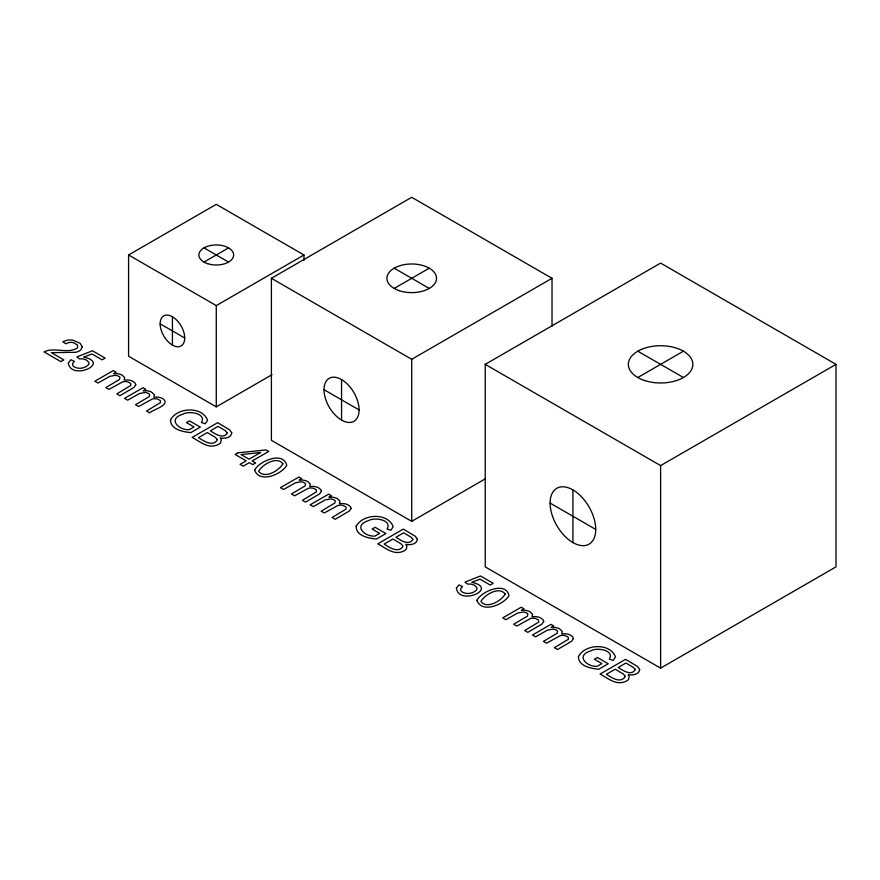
<?xml version="1.0" encoding="UTF-8"?>
<svg xmlns="http://www.w3.org/2000/svg" width="880" height="880" viewBox="0 0 880 880"><rect width="100%" height="100%" fill="white"/><g stroke="black" fill="none" stroke-linecap="round" stroke-linejoin="round"><path stroke-width="1.32" d="M271.975 374.704L216.271 406.868L128.579 356.235L128.579 254.969L216.271 204.347L303.974 254.969L303.974 260.447M203.995 262.064L228.558 247.885M128.579 254.969L216.271 305.602L303.974 254.969M485.43 478.764L411.708 521.334L271.403 440.319L271.403 278.3L411.708 197.296L552.024 278.3L552.024 326.359M394.174 288.431L429.253 268.18M271.403 278.3L411.708 359.304L552.024 278.3M485.221 364.353L660.605 263.087L836 364.353L836 566.874L660.605 668.14L485.221 566.874L485.221 364.353L660.605 465.608L836 364.353M637.813 377.52L683.408 351.186M145.475 390.709L143.231 390.83L145.827 389.334L143.022 387.717L124.542 398.387L127.666 400.191L139.623 393.448L145.299 392.48A6.446 3.718 0 0 1 149.677 394.504L149.171 396.627L135.52 404.734L138.655 406.538L152.185 399.102A5.72 3.3 0 0 1 157.267 398.959L160.259 400.455L160.523 402.589L146.476 411.048L149.589 412.852C152.075 409.86 171.732 405.042 162.789 398.64A8.954 5.17 0 0 0 156.431 397.078L153.835 397.21L154.374 394.768L151.855 392.326A9.185 5.302 0 0 0 145.475 390.709M637.813 351.186L683.408 377.52M394.174 268.18L429.253 288.431M203.995 247.885L228.558 262.064M550.11 503.085A32.241 18.612 60 0 0 584.32 545.622A32.241 18.612 60 0 0 584.32 500.027A32.241 18.612 60 0 0 550.11 503.085L595.716 529.408M324.016 389.686A24.805 14.322 60 0 0 350.328 422.422A24.805 14.322 60 0 0 350.328 387.343A24.805 14.322 60 0 0 324.016 389.686L359.095 409.937M160.149 323.829A17.358 10.021 60 0 0 178.563 346.742A17.358 10.021 60 0 0 178.563 322.19A17.358 10.021 60 0 0 160.149 323.829L184.701 338.008M660.605 465.608L660.605 668.14M572.913 489.918L572.913 542.575M411.708 359.304L411.708 521.334M341.55 379.566L341.55 420.068M216.271 305.602L216.271 406.868M172.425 316.745L172.425 345.092M254.595 470.184C259.677 483.439 281.05 474.716 286.759 465.432C283.591 450.813 259.204 460.955 254.595 470.184M476.872 600.402C481.954 613.657 503.338 604.923 509.036 595.639C505.879 581.031 481.492 591.162 476.872 600.402M217.085 439.373L217.063 440.396C212.267 446.974 203.313 440.781 198.528 437.624L207.306 432.564L215.248 437.272L217.085 439.373M402.71 545.809L402.688 546.832C397.892 553.41 388.938 547.217 384.153 544.06L392.931 539L400.873 543.708L402.71 545.809M624.998 676.027L624.976 677.05C620.18 683.617 611.226 677.435 606.441 674.278L615.208 669.207L623.161 673.926L624.998 676.027M68.332 362.967C70.873 381.161 111.331 363.154 83.71 357.126L91.949 353.958L102.135 359.843L105.127 358.116L92.433 350.779L76.857 356.928L79.409 358.842L83.116 358.919L86.537 360.096L88.792 362.417A7.084 4.092 0 0 1 88.22 364.98C84.744 368.423 78.914 369.314 74.569 367.07A6.523 3.762 0 0 1 72.985 363.011L74.481 361.449L70.917 359.711L68.332 362.967M456.412 588.17C458.964 606.364 499.411 588.346 471.79 582.329L480.029 579.161L490.215 585.046L493.207 583.308L480.513 575.982L464.937 582.131L467.489 584.045L471.196 584.122L474.617 585.299L476.872 587.609A7.084 4.092 0 0 1 476.3 590.183C472.824 593.626 466.994 594.517 462.649 592.273A6.523 3.762 0 0 1 461.065 588.214L462.561 586.652L458.997 584.914L456.412 588.17M227.15 432.63L227.073 433.532C222.607 439.428 214.764 433.499 210.32 430.826L218.031 426.371L225.39 430.716L227.15 432.63M412.775 539.066L412.698 539.968C408.232 545.864 400.389 539.935 395.934 537.262L403.656 532.807L411.015 537.163L412.775 539.066M635.052 669.284L634.986 670.186C630.509 676.071 622.677 670.153 618.222 667.469L625.933 663.025L633.292 667.37L635.052 669.284M82.28 346.753L80.685 349.998A10.824 6.248 0 0 1 75.735 352.286L51.359 352.66L63.877 359.887L60.874 361.625L44 351.89C54.505 346.72 67.749 354.343 77.605 347.82L77.462 344.982L73.469 342.694A6.215 3.586 0 0 0 68.222 342.716L65.725 343.75L62.832 341.693L66.803 340.318A9.493 5.478 0 0 1 72.82 340.164L80.124 343.299L82.28 346.753M282.898 463.826C279.213 470.536 264.561 479.347 258.632 471.251C262.339 464.585 276.98 455.664 282.898 463.826M505.175 594.044C501.49 600.754 486.849 609.565 480.92 601.469C484.627 594.792 499.268 585.871 505.175 594.044M170.533 419.859C170.258 429.561 183.392 431.948 190.85 432.575L200.321 427.108L189.497 420.871L186.494 422.598L194.007 426.932L189.244 429.682C178.728 430.408 167.156 418.825 182.93 414.183C188.837 410.465 206.943 413.457 201.421 422.51L205.304 423.786L207.548 420.255C202.433 406.087 177.342 407.11 170.533 419.859M231.748 432.839C231.231 438.086 224.312 438.757 220.187 437.932L221.32 439.637L220.583 442.893A10.56 6.105 0 0 1 214.72 445.764C206.239 447.612 199.1 440.924 192.137 437.415L217.657 422.686L229.68 429.847L231.748 432.839M356.158 526.306C355.883 535.997 369.006 538.384 376.475 539.011L385.946 533.544L375.122 527.307L372.119 529.034L379.621 533.368L374.869 536.118C364.353 536.844 352.781 525.261 368.555 520.619C374.462 516.901 392.568 519.893 387.046 528.946L390.929 530.222L393.173 526.691C388.058 512.523 362.967 513.546 356.158 526.306M417.373 539.275C416.856 544.522 409.937 545.193 405.812 544.368L406.945 546.073L406.208 549.329A10.56 6.105 0 0 1 400.345 552.2C391.864 554.048 384.725 547.36 377.762 543.851L403.282 529.122L415.305 536.283L417.373 539.275M578.446 656.513C578.16 666.204 591.294 668.591 598.763 669.218L608.234 663.751L597.399 657.525L594.407 659.252L601.909 663.586L597.157 666.325C586.63 667.051 575.069 655.479 590.843 650.837C596.75 647.108 614.856 650.111 609.323 659.164L613.206 660.44L615.461 656.909C610.335 642.741 585.255 643.753 578.446 656.513M639.661 669.493C639.133 674.74 632.225 675.411 628.1 674.575L629.222 676.291L628.485 679.536A10.56 6.105 0 0 1 622.633 682.407C614.141 684.266 607.013 677.567 600.05 674.069L625.57 659.329L637.593 666.49L639.661 669.493M135.795 384.813L133.969 387.464L119.889 395.703L116.776 393.899L130.823 385.44L130.559 383.317L127.567 381.81A5.72 3.3 0 0 0 122.485 381.953L108.955 389.389L105.82 387.585L119.471 379.478L119.977 377.355A6.446 3.718 0 0 0 115.599 375.331L109.912 376.299L97.966 383.053L94.831 381.238L113.322 370.568L116.127 372.185L113.531 373.681L115.775 373.56A9.185 5.302 0 0 1 122.155 375.177L124.663 377.619L124.135 380.061L126.731 379.929A8.954 5.17 0 0 1 133.089 381.491L135.135 383.119L135.795 384.813M321.42 491.249L319.594 493.9L305.514 502.139L302.401 500.346L316.448 491.876L316.184 489.753L313.192 488.246A5.72 3.3 0 0 0 308.11 488.389L294.58 495.825L291.445 494.021L305.096 485.914L305.602 483.791A6.446 3.718 0 0 0 301.224 481.767L295.537 482.735L283.591 489.489L280.456 487.674L298.947 477.004L301.752 478.621L299.156 480.117L301.4 479.996A9.185 5.302 0 0 1 307.78 481.613L310.288 484.055L309.76 486.497L312.356 486.365A8.954 5.17 0 0 1 318.714 487.927L320.76 489.555L321.42 491.249M351.12 508.398L349.294 511.049L335.214 519.288L332.101 517.484L346.148 509.025L345.884 506.902L342.892 505.395A5.72 3.3 0 0 0 337.81 505.538L324.28 512.974L321.145 511.17L334.796 503.063L335.302 500.94A6.446 3.718 0 0 0 330.924 498.916L325.248 499.884L313.291 506.638L310.167 504.823L328.647 494.153L331.452 495.77L328.856 497.266L331.1 497.145A9.185 5.302 0 0 1 337.48 498.762L339.988 501.204L339.46 503.646L342.056 503.514A8.954 5.17 0 0 1 348.414 505.076L350.46 506.704L351.12 508.398M543.708 621.467L541.882 624.118L527.802 632.357L524.678 630.553L538.736 622.094L538.472 619.96L535.469 618.464A5.72 3.3 0 0 0 530.398 618.596L516.868 626.043L513.733 624.228L527.384 616.132L527.89 614.009A6.446 3.718 0 0 0 523.512 611.985L517.825 612.942L505.879 619.696L502.744 617.892L521.235 607.211L524.04 608.828L521.444 610.335L523.688 610.214A9.185 5.302 0 0 1 530.057 611.831L532.576 614.262L532.048 616.715L534.644 616.572A8.954 5.17 0 0 1 540.991 618.145L543.048 619.762L543.708 621.467M573.408 638.605L571.582 641.267L557.502 649.506L554.378 647.702L568.436 639.243L568.172 637.109L565.18 635.613A5.72 3.3 0 0 0 560.098 635.745L546.568 643.192L543.433 641.377L557.084 633.281L557.59 631.158A6.446 3.718 0 0 0 553.212 629.134L547.525 630.091L535.579 636.845L532.444 635.041L550.935 624.36L553.74 625.977L551.144 627.473L553.388 627.352A9.185 5.302 0 0 1 559.757 628.98L562.276 631.411L561.748 633.864L564.344 633.721A8.954 5.17 0 0 1 570.691 635.294L572.748 636.911L573.408 638.605M237.985 452.782L235.114 454.432L246.18 460.834L240.075 464.354L243.199 466.169L249.315 462.638L252.758 464.629L255.64 462.968L252.186 460.977L268.73 451.429L266.167 449.955L237.985 452.782M260.557 452.529L249.051 459.173L241.065 454.553L260.557 452.529M644.49 380.479A32.241 18.612 0 0 0 692.857 364.353A32.241 18.612 0 0 0 644.49 348.227A32.241 18.612 0 0 0 644.49 380.479M399.311 290.708A24.805 14.322 0 0 0 436.513 278.3A24.805 14.322 0 0 0 399.311 265.903A24.805 14.322 0 0 0 399.311 290.708M207.592 263.659A17.358 10.021 0 0 0 233.64 254.969A17.358 10.021 0 0 0 207.592 246.29A17.358 10.021 0 0 0 207.592 263.659"/></g></svg>
